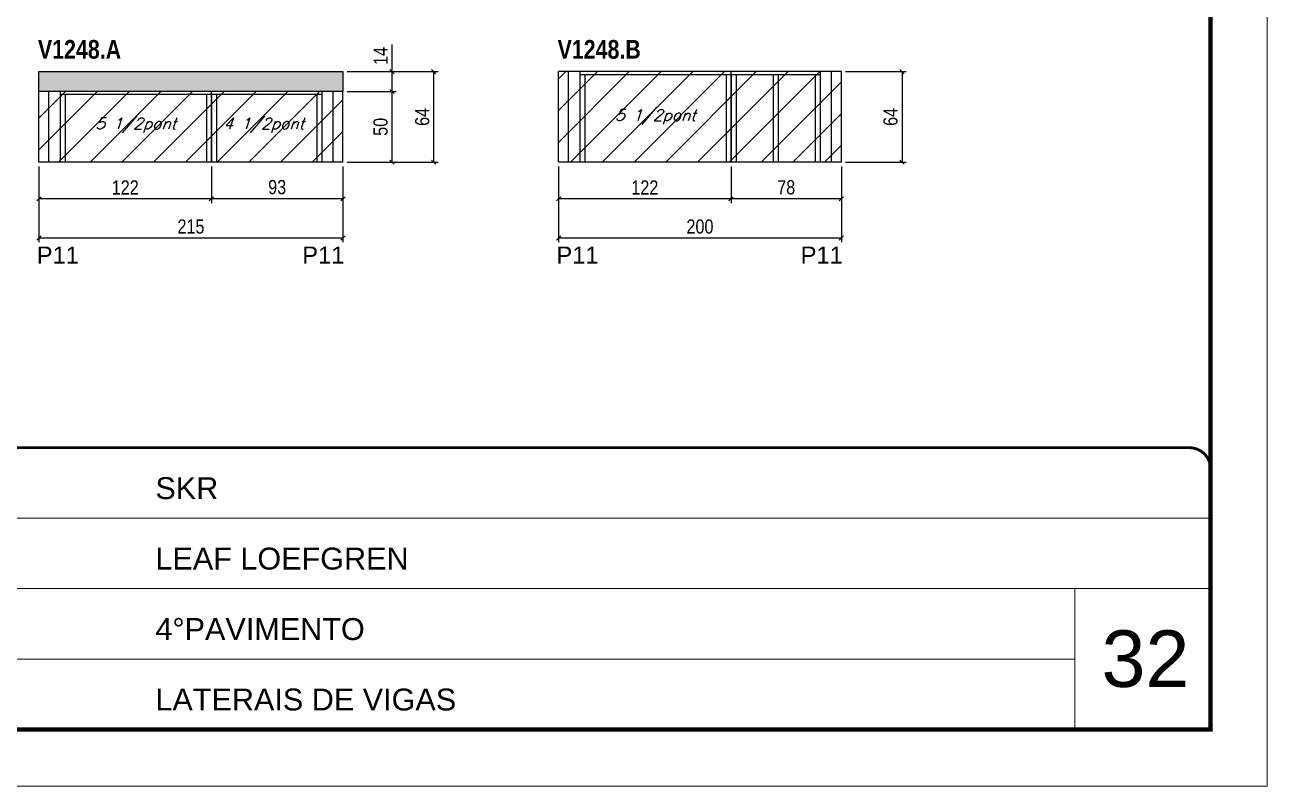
# Model space of a CAD drawing. Extents: x 3309 to 9563, y -2522 to 14608.
# Drawn here: x 8684 to 9563, y 5518 to 6056 of the extents above; entities that cross this region are included whole.
import ezdxf

# ---------------------------------------------------------------- set-up
doc = ezdxf.new("R2010")
doc.units = 0
doc.linetypes.add('CONTINUO', pattern=[0])
doc.linetypes.add('DASHED', pattern=[0.75, 0.5, -0.25])
for name, color, linetype in [('5', 5, 'Continuous'), ('COTA', 241, 'Continuous'), ('NOMENCLATURA', 7, 'Continuous'), ('Painéis', 200, 'Continuous'), ('SARR_2.2x7', 40, 'Continuous'), ('SARR_3.5x7', 81, 'Continuous'), ('texto', 7, 'Continuous')]:
    doc.layers.add(name, color=color, linetype=linetype)
for name, color, linetype, lineweight in [('CARIMBO', 255, 'Continuous', 9), ('Folhas', 255, 'Continuous', 9), ('Hachura', 251, 'Continuous', 9), ('SARRAFO DE PRESSAO', 251, 'DASHED', 9)]:
    doc.layers.add(name, color=color, linetype=linetype, lineweight=lineweight)
doc.styles.add('ARIAL', font='arial.ttf')
doc.styles.add('COTA TECNICA', font='techl___.ttf', dxfattribs={"height": 10})
doc.styles.add('Romans', font='romans.shx')
doc.styles.get("Standard").update_dxf_attribs({"font": 'arial.ttf'})
doc.styles.add('TECNICA', font='techb___.ttf', dxfattribs={"height": 10})
doc.dimstyles.new('PAINEL', dxfattribs={"dimtxt": 10, "dimasz": 3, "dimexe": 3, "dimexo": 3, "dimgap": 3, "dimtad": 1, "dimdec": 1, "dimzin": 12, "dimdsep": 46, "dimtxsty": 'COTA TECNICA', "dimblk1": 'OBLIQUE', "dimblk2": 'OBLIQUE', "dimsah": 1, "dimcen": 0.9, "dimclrd": 4, "dimclre": 4, "dimclrt": 240, "dimadec": 1, "dimazin": 3, "dimtfac": 1, "dimtdec": 1, "dimtmove": 0, "dimatfit": 3, "dimfxl": 1, "dimtolj": 1, "dimtzin": 12, "dimarcsym": 0})

# ---------------------------------------------------------------- blocks, each defined once
blk = doc.blocks.new('9999999999')
at = {"color": 30, "linetype": 'CONTINUO'}
for p, q in [((98564.56, 34379.64), (99583.98, 34379.64)), ((98564.56, 34329.83), (99487.98, 34329.83)), ((99583.98, 34329.83), (99487.98, 34329.83)), ((99487.98, 34329.83), (99487.98, 34230.21)), ((98564.56, 34280.02), (99487.98, 34280.02))]:
    blk.add_line(p, q, dxfattribs=at)
at = {"color": 30, "linetype": 'CONTINUO', "const_width": 2}
blk.add_lwpolyline([(99583.98, 34230.21), (99583.98, 34414.45, 0.414214), (99568.98, 34429.45), (98228.98, 34429.45, 0.414214), (98213.98, 34414.45), (98213.98, 34245.21, 0.414214), (98228.98, 34230.21), (99583.98, 34230.21)], format="xyb", dxfattribs=at)
at = {"layer": 'Folhas'}
blk.add_lwpolyline([(98138.98, 34190.21), (99623.98, 34190.21), (99623.98, 35240.21), (98138.98, 35240.21)], close=True, dxfattribs=at)
at = {"layer": 'Folhas', "color": 30, "const_width": 3}
blk.add_lwpolyline([(98213.98, 34230.21), (99583.98, 34230.21), (99583.98, 35200.21), (98213.98, 35200.21)], close=True, dxfattribs=at)
at = {"color": 7, "linetype": 'Continuous', "ltscale": 5, "style": 'ARIAL'}
for s, height, p in [('SKR', 15.483, (98837.68, 34393.13)), ('LEAF LOEFGREN', 15.4829, (98837.68, 34343.32)), ('4°PAVIMENTO', 15.4829, (98837.68, 34293.51)), ('LATERAIS DE VIGAS', 15.4829, (98837.68, 34243.7))]:
    blk.add_text(s, height=height, dxfattribs=at).set_placement(p)
blk = doc.blocks.new('_Oblique')
at = {"color": 0, "linetype": 'ByBlock', "lineweight": -2}
blk.add_line((-0.5, -0.5), (0.5, 0.5), dxfattribs=at)
blk = doc.blocks.new('*D764')
at = {"layer": 'COTA', "color": 4, "linetype": 'ByBlock', "lineweight": -2, "transparency": 16777216}
for p, q in [((8816.2, 5955.93), (8816.2, 5930.01)), ((8909.2, 5955.93), (8909.2, 5930.01)), ((8909.2, 5933.01), (8816.2, 5933.01))]:
    blk.add_line(p, q, dxfattribs=at)
at = {"layer": 'Defpoints', "color": 0, "linetype": 'ByBlock', "transparency": 16777216}
for p in [(8816.2, 5958.93), (8909.2, 5958.93), (8816.2, 5933.01)]:
    blk.add_point(p, dxfattribs=at)
at = {"layer": 'COTA', "color": 4, "linetype": 'ByBlock', "lineweight": -2, "transparency": 16777216, "xscale": 3, "yscale": 3, "zscale": 3, "rotation": 180}
blk.add_blockref('_Oblique', (8816.2, 5933.01), dxfattribs=at)
at = {"layer": 'COTA', "color": 4, "linetype": 'ByBlock', "lineweight": -2, "transparency": 16777216, "xscale": 3, "yscale": 3, "zscale": 3}
blk.add_blockref('_Oblique', (8909.2, 5933.01), dxfattribs=at)
at = {"layer": 'COTA', "color": 240, "linetype": 'ByBlock', "transparency": 16777216, "insert": (8862.7, 5941.26), "char_height": 10, "attachment_point": 5, "style": 'COTA TECNICA'}
blk.add_mtext('\\A1;93', dxfattribs=at)
blk = doc.blocks.new('*D765')
at = {"layer": 'COTA', "color": 4, "linetype": 'ByBlock', "lineweight": -2, "transparency": 16777216}
for p, q in [((8694.2, 5955.93), (8694.2, 5930.01)), ((8816.2, 5955.93), (8816.2, 5930.01)), ((8816.2, 5933.01), (8694.2, 5933.01))]:
    blk.add_line(p, q, dxfattribs=at)
at = {"layer": 'Defpoints', "color": 0, "linetype": 'ByBlock', "transparency": 16777216}
for p in [(8694.2, 5958.93), (8816.2, 5958.93), (8694.2, 5933.01)]:
    blk.add_point(p, dxfattribs=at)
at = {"layer": 'COTA', "color": 4, "linetype": 'ByBlock', "lineweight": -2, "transparency": 16777216, "xscale": 3, "yscale": 3, "zscale": 3, "rotation": 180}
blk.add_blockref('_Oblique', (8694.2, 5933.01), dxfattribs=at)
at = {"layer": 'COTA', "color": 4, "linetype": 'ByBlock', "lineweight": -2, "transparency": 16777216, "xscale": 3, "yscale": 3, "zscale": 3}
blk.add_blockref('_Oblique', (8816.2, 5933.01), dxfattribs=at)
at = {"layer": 'COTA', "color": 240, "linetype": 'ByBlock', "transparency": 16777216, "insert": (8755.2, 5941.07), "char_height": 10, "attachment_point": 5, "style": 'COTA TECNICA'}
blk.add_mtext('\\A1;122', dxfattribs=at)
blk = doc.blocks.new('*D769')
at = {"layer": 'COTA', "color": 4, "linetype": 'ByBlock', "lineweight": -2, "transparency": 16777216}
for p, q in [((8694.2, 5955.93), (8694.2, 5902.3)), ((8909.2, 5955.93), (8909.2, 5902.3)), ((8909.2, 5905.3), (8694.2, 5905.3))]:
    blk.add_line(p, q, dxfattribs=at)
at = {"layer": 'Defpoints', "color": 0, "linetype": 'ByBlock', "transparency": 16777216}
for p in [(8694.2, 5958.93), (8909.2, 5958.93), (8694.2, 5905.3)]:
    blk.add_point(p, dxfattribs=at)
at = {"layer": 'COTA', "color": 4, "linetype": 'ByBlock', "lineweight": -2, "transparency": 16777216, "xscale": 3, "yscale": 3, "zscale": 3, "rotation": 180}
blk.add_blockref('_Oblique', (8694.2, 5905.3), dxfattribs=at)
at = {"layer": 'COTA', "color": 4, "linetype": 'ByBlock', "lineweight": -2, "transparency": 16777216, "xscale": 3, "yscale": 3, "zscale": 3}
blk.add_blockref('_Oblique', (8909.2, 5905.3), dxfattribs=at)
at = {"layer": 'COTA', "color": 240, "linetype": 'ByBlock', "transparency": 16777216, "insert": (8801.7, 5913.41), "char_height": 10, "attachment_point": 5, "style": 'COTA TECNICA'}
blk.add_mtext('\\A1;215', dxfattribs=at)
blk = doc.blocks.new('*D770')
at = {"layer": 'COTA', "color": 4, "lineweight": -2, "transparency": 16777216}
for p, q in [((8912.2, 6008.93), (8946.95, 6008.93)), ((8943.95, 5958.93), (8943.95, 6008.93)), ((8912.2, 5958.93), (8946.95, 5958.93))]:
    blk.add_line(p, q, dxfattribs=at)
at = {"layer": 'Defpoints', "color": 0, "transparency": 16777216}
for p in [(8909.2, 6008.93), (8943.95, 6008.93), (8909.2, 5958.93)]:
    blk.add_point(p, dxfattribs=at)
at = {"layer": 'COTA', "color": 4, "lineweight": -2, "transparency": 16777216, "xscale": 3, "yscale": 3, "zscale": 3}
for p, rotation in [((8943.95, 6008.93), 90), ((8943.95, 5958.93), 270)]:
    blk.add_blockref('_Oblique', p, dxfattribs=dict(at, rotation=rotation))
at = {"layer": 'COTA', "color": 240, "transparency": 16777216, "insert": (8935.84, 5983.93), "char_height": 10, "attachment_point": 5, "rotation": 90, "style": 'COTA TECNICA'}
blk.add_mtext('\\A1;50', dxfattribs=at)
blk = doc.blocks.new('*D771')
at = {"layer": 'COTA', "color": 4, "lineweight": -2, "transparency": 16777216}
for p, q in [((8943.95, 6022.93), (8943.95, 6042.05)), ((8912.2, 6022.93), (8946.95, 6022.93)), ((8943.95, 6008.93), (8943.95, 6022.93)), ((8912.2, 6008.93), (8946.95, 6008.93))]:
    blk.add_line(p, q, dxfattribs=at)
at = {"layer": 'Defpoints', "color": 0, "transparency": 16777216}
for p in [(8909.2, 6022.93), (8943.95, 6022.93), (8909.2, 6008.93)]:
    blk.add_point(p, dxfattribs=at)
at = {"layer": 'COTA', "color": 4, "lineweight": -2, "transparency": 16777216, "xscale": 3, "yscale": 3, "zscale": 3}
for p, rotation in [((8943.95, 6022.93), 90), ((8943.95, 6008.93), 270)]:
    blk.add_blockref('_Oblique', p, dxfattribs=dict(at, rotation=rotation))
at = {"layer": 'COTA', "color": 240, "transparency": 16777216, "insert": (8935.88, 6033.99), "char_height": 10, "attachment_point": 5, "rotation": 90, "style": 'COTA TECNICA'}
blk.add_mtext('\\A1;14', dxfattribs=at)
blk = doc.blocks.new('*D766')
at = {"layer": 'COTA', "color": 4, "lineweight": -2, "transparency": 16777216}
for p, q in [((8912.2, 6022.93), (8976.45, 6022.93)), ((8973.45, 5958.93), (8973.45, 6022.93)), ((8912.2, 5958.93), (8976.45, 5958.93))]:
    blk.add_line(p, q, dxfattribs=at)
at = {"layer": 'Defpoints', "color": 0, "transparency": 16777216}
for p in [(8909.2, 6022.93), (8973.45, 6022.93), (8909.2, 5958.93)]:
    blk.add_point(p, dxfattribs=at)
at = {"layer": 'COTA', "color": 4, "lineweight": -2, "transparency": 16777216, "xscale": 3, "yscale": 3, "zscale": 3}
for p, rotation in [((8973.45, 6022.93), 90), ((8973.45, 5958.93), 270)]:
    blk.add_blockref('_Oblique', p, dxfattribs=dict(at, rotation=rotation))
at = {"layer": 'COTA', "color": 240, "transparency": 16777216, "insert": (8965.35, 5990.93), "char_height": 10, "attachment_point": 5, "rotation": 90, "style": 'COTA TECNICA'}
blk.add_mtext('\\A1;64', dxfattribs=at)
blk = doc.blocks.new('*D757')
at = {"layer": 'COTA', "color": 4, "linetype": 'ByBlock', "lineweight": -2, "transparency": 16777216}
for p, q in [((9183.72, 5955.93), (9183.72, 5930.01)), ((9261.72, 5955.93), (9261.72, 5930.01)), ((9261.72, 5933.01), (9183.72, 5933.01))]:
    blk.add_line(p, q, dxfattribs=at)
at = {"layer": 'Defpoints', "color": 0, "linetype": 'ByBlock', "transparency": 16777216}
for p in [(9183.72, 5958.93), (9261.72, 5958.93), (9183.72, 5933.01)]:
    blk.add_point(p, dxfattribs=at)
at = {"layer": 'COTA', "color": 4, "linetype": 'ByBlock', "lineweight": -2, "transparency": 16777216, "xscale": 3, "yscale": 3, "zscale": 3, "rotation": 180}
blk.add_blockref('_Oblique', (9183.72, 5933.01), dxfattribs=at)
at = {"layer": 'COTA', "color": 4, "linetype": 'ByBlock', "lineweight": -2, "transparency": 16777216, "xscale": 3, "yscale": 3, "zscale": 3}
blk.add_blockref('_Oblique', (9261.72, 5933.01), dxfattribs=at)
at = {"layer": 'COTA', "color": 240, "linetype": 'ByBlock', "transparency": 16777216, "insert": (9222.72, 5941.11), "char_height": 10, "attachment_point": 5, "style": 'COTA TECNICA'}
blk.add_mtext('\\A1;78', dxfattribs=at)
blk = doc.blocks.new('*D758')
at = {"layer": 'COTA', "color": 4, "linetype": 'ByBlock', "lineweight": -2, "transparency": 16777216}
for p, q in [((9061.72, 5955.93), (9061.72, 5930.01)), ((9183.72, 5955.93), (9183.72, 5930.01)), ((9183.72, 5933.01), (9061.72, 5933.01))]:
    blk.add_line(p, q, dxfattribs=at)
at = {"layer": 'Defpoints', "color": 0, "linetype": 'ByBlock', "transparency": 16777216}
for p in [(9061.72, 5958.93), (9183.72, 5958.93), (9061.72, 5933.01)]:
    blk.add_point(p, dxfattribs=at)
at = {"layer": 'COTA', "color": 4, "linetype": 'ByBlock', "lineweight": -2, "transparency": 16777216, "xscale": 3, "yscale": 3, "zscale": 3, "rotation": 180}
blk.add_blockref('_Oblique', (9061.72, 5933.01), dxfattribs=at)
at = {"layer": 'COTA', "color": 4, "linetype": 'ByBlock', "lineweight": -2, "transparency": 16777216, "xscale": 3, "yscale": 3, "zscale": 3}
blk.add_blockref('_Oblique', (9183.72, 5933.01), dxfattribs=at)
at = {"layer": 'COTA', "color": 240, "linetype": 'ByBlock', "transparency": 16777216, "insert": (9122.72, 5941.07), "char_height": 10, "attachment_point": 5, "style": 'COTA TECNICA'}
blk.add_mtext('\\A1;122', dxfattribs=at)
blk = doc.blocks.new('*D767')
at = {"layer": 'COTA', "color": 4, "linetype": 'ByBlock', "lineweight": -2, "transparency": 16777216}
for p, q in [((9061.72, 5955.93), (9061.72, 5902.3)), ((9261.72, 5955.93), (9261.72, 5902.3)), ((9261.72, 5905.3), (9061.72, 5905.3))]:
    blk.add_line(p, q, dxfattribs=at)
at = {"layer": 'Defpoints', "color": 0, "linetype": 'ByBlock', "transparency": 16777216}
for p in [(9061.72, 5958.93), (9261.72, 5958.93), (9061.72, 5905.3)]:
    blk.add_point(p, dxfattribs=at)
at = {"layer": 'COTA', "color": 4, "linetype": 'ByBlock', "lineweight": -2, "transparency": 16777216, "xscale": 3, "yscale": 3, "zscale": 3, "rotation": 180}
blk.add_blockref('_Oblique', (9061.72, 5905.3), dxfattribs=at)
at = {"layer": 'COTA', "color": 4, "linetype": 'ByBlock', "lineweight": -2, "transparency": 16777216, "xscale": 3, "yscale": 3, "zscale": 3}
blk.add_blockref('_Oblique', (9261.72, 5905.3), dxfattribs=at)
at = {"layer": 'COTA', "color": 240, "linetype": 'ByBlock', "transparency": 16777216, "insert": (9161.72, 5913.41), "char_height": 10, "attachment_point": 5, "style": 'COTA TECNICA'}
blk.add_mtext('\\A1;200', dxfattribs=at)
blk = doc.blocks.new('*D768')
at = {"layer": 'COTA', "color": 4, "lineweight": -2, "transparency": 16777216}
for p, q in [((9264.72, 6022.93), (9307.62, 6022.93)), ((9304.62, 6022.93), (9304.62, 5958.93)), ((9264.72, 5958.93), (9307.62, 5958.93))]:
    blk.add_line(p, q, dxfattribs=at)
at = {"layer": 'Defpoints', "color": 0, "transparency": 16777216}
for p in [(9261.72, 6022.93), (9261.72, 5958.93), (9304.62, 5958.93)]:
    blk.add_point(p, dxfattribs=at)
at = {"layer": 'COTA', "color": 4, "lineweight": -2, "transparency": 16777216, "xscale": 3, "yscale": 3, "zscale": 3}
for p, rotation in [((9304.62, 6022.93), 90), ((9304.62, 5958.93), 270)]:
    blk.add_blockref('_Oblique', p, dxfattribs=dict(at, rotation=rotation))
at = {"layer": 'COTA', "color": 240, "transparency": 16777216, "insert": (9296.51, 5990.93), "char_height": 10, "attachment_point": 5, "rotation": 90, "style": 'COTA TECNICA'}
blk.add_mtext('\\A1;64', dxfattribs=at)

msp = doc.modelspace()

# ---------------------------------------------------------------- hatches: boundary and pattern name
at = {"layer": 'COTA'}
h = msp.add_hatch(dxfattribs=at)
h.set_pattern_fill('AR-CONC', color=256, scale=0.03)
h.set_pattern_definition([(50, (3606.3573, -2474.7255), (5.46554, -0.4781726), [0.5715, -6.2865]), (355, (3606.3573, -2474.7255), (-1.0573026, 5.7317054), [0.4572, -5.0292175]), (100.451445, (3606.813, -2474.7653), (4.4082374, 5.2535326), [0.4857003, -5.3427073]), (46.1842, (3606.3573, -2473.2015), (8.132371, -1.26127), [0.85725, -9.42975]), (96.63556, (3607.035, -2473.3066), (7.122124, 7.422784), [0.728551, -8.014068]), (351.18415, (3606.357, -2473.2015), (7.122124, 7.422784), [0.685799, -7.543792]), (21, (3607.1193, -2473.5825), (4.5484317, -3.067956), [0.5715, -6.2865]), (326, (3607.1193, -2473.5825), (1.854061, 5.525639), [0.4572, -5.0292]), (71.451445, (3607.4984, -2473.838), (6.4024926, 2.457683), [0.4857003, -5.342698]), (37.5, (3606.3573, -2474.7255), (0.0926581, 2.53665117), [0, -4.96824, 0, -5.1054, 0, -5.04825]), (7.5, (3606.3573, -2474.7255), (2.0045899, 3.00541724), [0, -2.91084, 0, -4.85394, 0, -1.92405]), (327.5, (3604.658, -2474.7255), (4.06771786, -0.1718623), [0, -1.905, 0, -5.9436, 0, -7.8867]), (317.5, (3603.896, -2474.7255), (4.4438754, 0.7627947), [0, -2.4765, 0, -3.94716, 0, -5.6007])])
h.paths.add_polyline_path([(8694.2, 6022.93), (8694.2, 6008.93), (8909.2, 6008.93), (8909.2, 6022.93)])
at = {"layer": 'Hachura', "linetype": 'ByBlock'}
h = msp.add_hatch(dxfattribs=at)
h.set_pattern_fill('ANSI31', color=256, scale=5)
h.set_pattern_definition([(45, (2048.372, -5799.977), (-11.22532, 11.22532), [])])
h.paths.add_polyline_path([(9183.72, 6022.93), (9061.72, 6022.93), (9061.72, 5958.93), (9183.72, 5958.93)])
h.paths.add_polyline_path([(9183.72, 6022.93), (9183.72, 5958.93), (9261.72, 5958.93), (9261.72, 6022.93)])
h = msp.add_hatch(dxfattribs=at)
h.set_pattern_fill('ANSI31', color=256, scale=5)
h.set_pattern_definition([(45, (4880.593, -1146.204), (-11.22532, 11.22532), [])])
h.paths.add_polyline_path([(8816.2, 6008.93), (8694.2, 6008.93), (8694.2, 5958.93), (8816.2, 5958.93)])
h.paths.add_polyline_path([(8816.2, 6008.93), (8816.2, 5958.93), (8909.2, 5958.93), (8909.2, 6008.93)])

# ---------------------------------------------------------------- linework, layer by layer
at = {"layer": 'COTA'}
for p, q in [((8694.2, 6008.93, 0), (8694.2, 6022.93, 0)), ((8694.2, 6022.93, 0), (8909.2, 6022.93, 0)), ((8909.2, 6022.93, 0), (8909.2, 6008.93, 0))]:
    msp.add_line(p, q, dxfattribs=at)
at = {"layer": 'Painéis', "linetype": 'ByBlock'}
for p, q in [((9261.72, 6022.93, 0), (9061.72, 6022.93, 0)), ((9061.72, 5958.93, 0), (9061.72, 6022.93, 0)), ((9183.72, 5958.93, 0), (9183.72, 6022.93, 0)), ((9261.72, 5958.93, 0), (9261.72, 6022.93, 0)), ((8909.2, 6008.93, 0), (8694.2, 6008.93, 0)), ((8694.2, 5958.93, 0), (8694.2, 6008.93, 0)), ((8816.2, 5958.93, 0), (8816.2, 6008.93, 0)), ((8909.2, 5958.93, 0), (8909.2, 6008.93, 0)), ((8909.2, 5958.93, 0), (8694.2, 5958.93, 0)), ((9261.72, 5958.93, 0), (9061.72, 5958.93, 0))]:
    msp.add_line(p, q, dxfattribs=at)
at = {"layer": 'SARR_2.2x7', "linetype": 'Continuous'}
for p, q in [((9068.72, 5958.93, 0), (9068.72, 6022.93, 0)), ((9183.72, 6020.73, 0), (9076.72, 6020.73, 0)), ((9246.72, 6020.73, 0), (9183.72, 6020.73, 0)), ((9254.72, 5958.93, 0), (9254.72, 6022.93, 0)), ((8701.2, 5958.93, 0), (8701.2, 6008.93, 0)), ((8816.2, 6006.73, 0), (8709.2, 6006.73, 0)), ((8894.2, 6006.73, 0), (8816.2, 6006.73, 0)), ((8902.2, 5958.93, 0), (8902.2, 6008.93, 0))]:
    msp.add_line(p, q, dxfattribs=at)
at = {"layer": 'SARR_3.5x7'}
for p, q in [((9076.72, 6022.93, 0), (9076.72, 5958.93, 0)), ((9080.22, 6020.73, 0), (9080.22, 5958.93, 0)), ((9180.22, 6020.73, 0), (9180.22, 5958.93, 0)), ((9183.72, 6020.73, 0), (9183.72, 5958.93, 0)), ((9187.22, 6020.73, 0), (9187.22, 5958.93, 0)), ((9213.49, 6020.73, 0), (9213.49, 5958.93, 0)), ((9216.99, 6020.73, 0), (9216.99, 5958.93, 0)), ((9243.22, 6020.73, 0), (9243.22, 5958.93, 0)), ((9246.72, 6022.93, 0), (9246.72, 5958.93, 0)), ((8709.2, 6008.93, 0), (8709.2, 5958.93, 0)), ((8712.7, 6006.73, 0), (8712.7, 5958.93, 0)), ((8812.7, 6006.73, 0), (8812.7, 5958.93, 0)), ((8816.2, 6006.73, 0), (8816.2, 5958.93, 0)), ((8819.7, 6006.73, 0), (8819.7, 5958.93, 0)), ((8890.7, 6006.73, 0), (8890.7, 5958.93, 0)), ((8894.2, 6008.93, 0), (8894.2, 5958.93, 0))]:
    msp.add_line(p, q, dxfattribs=at)

# ---------------------------------------------------------------- block references
at = {"layer": 'SARRAFO DE PRESSAO', "color": 6, "linetype": 'ByBlock'}
msp.add_blockref('9999999999', (-90061.11, -28672.37), dxfattribs=at)

# ---------------------------------------------------------------- texts
at = {"layer": '5', "linetype": 'Continuous'}
for rotation, p in [(359.99996, (8692.67, 5887.29, 0)), (0.00004, (8880.41, 5887.29, 0)), (359.99996, (9060.19, 5887.29, 0)), (0.00004, (9232.94, 5887.29, 0))]:
    msp.add_text('P11', height=12, rotation=rotation, dxfattribs=at).set_placement(p)
at = {"layer": 'CARIMBO', "style": 'ARIAL'}
msp.add_text('32', height=40, dxfattribs=at).set_placement((9445.73, 5587.98))
at = {"layer": 'NOMENCLATURA', "style": 'TECNICA'}
for s, p in [('V1248.A', (8693.48, 6032.11, 0)), ('V1248.B', (9061.01, 6032.11, 0))]:
    msp.add_text(s, height=13.2, dxfattribs=at).set_placement(p)
at = {"layer": 'texto', "color": 2, "char_height": 8, "attachment_point": 5, "style": 'Romans'}
for s, insert in [('{\\Q19;\\C256;5 1/2pont}', (9130.22, 5990.93, 0)), ('{\\Q19;\\C256;5 1/2pont}', (8762.7, 5984.93, 0)), ('{\\Q19;\\C256;4 1/2pont}', (8853.2, 5984.93, 0))]:
    msp.add_mtext(s, dxfattribs=dict(at, insert=insert))

# ---------------------------------------------------------------- dimensions: what is measured, and where the dimension line sits
at = {"layer": 'COTA'}
for base, p1, p2, picture, middle in [((8943.95, 6022.93, 0), (8909.2, 6008.93, 0), (8909.2, 6022.93, 0), '*D771', (8935.88, 6033.99, 0)), ((8973.45, 6022.93, 0), (8909.2, 5958.93, 0), (8909.2, 6022.93, 0), '*D766', (8965.35, 5990.93, 0)), ((9304.62, 5958.93, 0), (9261.72, 6022.93, 0), (9261.72, 5958.93, 0), '*D768', (9296.51, 5990.93, 0)), ((8943.95, 6008.93, 0), (8909.2, 5958.93, 0), (8909.2, 6008.93, 0), '*D770', (8935.84, 5983.93, 0))]:
    dim = msp.add_linear_dim(base=base, p1=p1, p2=p2, angle=90, dimstyle='PAINEL', dxfattribs=at)
    dim.commit()
    dim.dimension.update_dxf_attribs({"geometry": picture, "text_midpoint": middle})
at = {"layer": 'COTA', "linetype": 'ByBlock'}
for base, p1, p2, picture, middle in [((8694.2, 5933.01, 0), (8816.2, 5958.93, 0), (8694.2, 5958.93, 0), '*D765', (8755.2, 5941.07, 0)), ((9061.72, 5933.01, 0), (9183.72, 5958.93, 0), (9061.72, 5958.93, 0), '*D758', (9122.72, 5941.07, 0))]:
    dim = msp.add_linear_dim(base=base, p1=p1, p2=p2, angle=180, dimstyle='PAINEL', override={"dimtmove": 1}, dxfattribs=at)
    dim.commit()
    dim.dimension.update_dxf_attribs({"geometry": picture, "text_midpoint": middle})
for base, p1, p2, picture, middle in [((8694.2, 5905.3, 0), (8909.2, 5958.93, 0), (8694.2, 5958.93, 0), '*D769', (8801.7, 5913.41, 0)), ((8816.2, 5933.01, 0), (8909.2, 5958.93, 0), (8816.2, 5958.93, 0), '*D764', (8862.7, 5941.26, 0)), ((9061.72, 5905.3, 0), (9261.72, 5958.93, 0), (9061.72, 5958.93, 0), '*D767', (9161.72, 5913.41, 0)), ((9183.72, 5933.01, 0), (9261.72, 5958.93, 0), (9183.72, 5958.93, 0), '*D757', (9222.72, 5941.11, 0))]:
    dim = msp.add_linear_dim(base=base, p1=p1, p2=p2, angle=180, dimstyle='PAINEL', dxfattribs=at)
    dim.commit()
    dim.dimension.update_dxf_attribs({"geometry": picture, "text_midpoint": middle})

doc.saveas('drawing.dxf')
